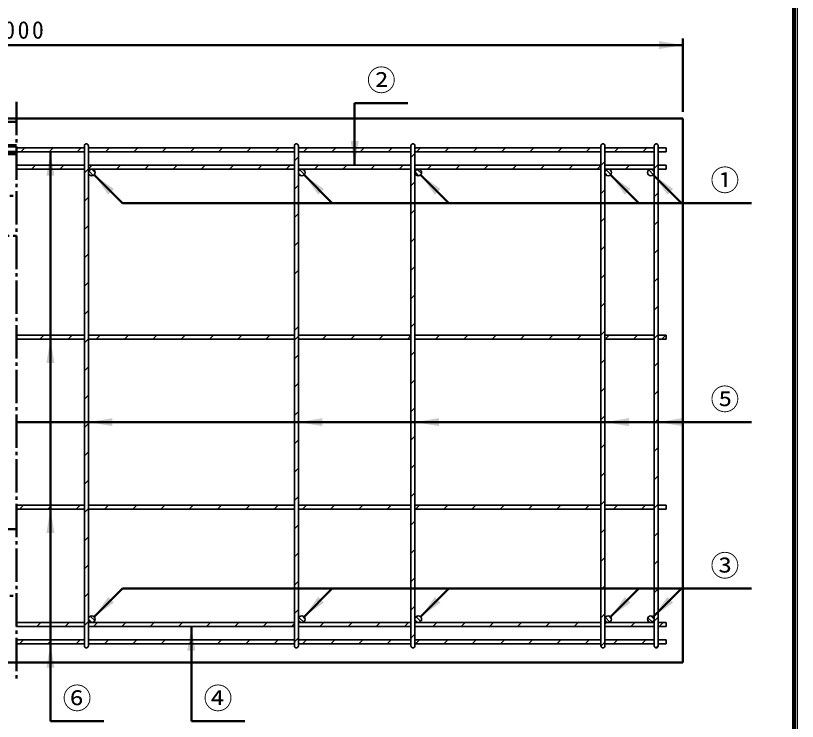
# Model space of a CAD drawing. Units: millimetres, scale not verified. Extents: x 100 to 4105, y 100 to 2870.
# Drawn here: x 2932 to 4105, y 779 to 1837 of the extents above; entities that cross this region are included whole.
import ezdxf
from ezdxf.enums import TextEntityAlignment as Align

# ---------------------------------------------------------------- set-up
doc = ezdxf.new("R2010")
doc.units = ezdxf.units.MM
doc.header["$LTSCALE"] = 5
doc.linetypes.add('USER1', pattern=[2.2, 1, -1.2])
doc.linetypes.add('USER2', pattern=[13.4, 10, -1.2, 1, -1.2])
doc.layers.add('V-nasSTD', color=7, linetype='Continuous', lineweight=35)
doc.styles.add('ＭＳ ゴシック', font='')
doc.styles.get('ＭＳ ゴシック').set_extended_font_data('MS Gothic')

msp = doc.modelspace()

# ---------------------------------------------------------------- hatches: boundary and pattern name
at = {"layer": 'V-nasSTD'}
for points in [[(3897.262, 1787.08), (3933.262, 1793.08), (3897.262, 1799.08)], [(3446.762, 1649.035), (3440.762, 1613.035), (3434.762, 1649.035)], [(2990.262, 1597.08), (2984.262, 1633.08), (2978.262, 1597.08)], [(3071.011, 1568.801), (3049.798, 1598.499), (3079.496, 1577.286)], [(3386.011, 1568.801), (3364.798, 1598.499), (3394.496, 1577.286)], [(3561.011, 1568.801), (3539.798, 1598.499), (3569.496, 1577.286)], [(3846.011, 1568.801), (3824.798, 1598.499), (3854.496, 1577.286)], [(3910.011, 1568.801), (3888.798, 1598.499), (3918.496, 1577.286)], [(2990.262, 1316.08), (2984.262, 1352.08), (2978.262, 1316.08)], [(3077.262, 1233.58), (3041.262, 1227.58), (3077.262, 1221.58)], [(3392.262, 1233.58), (3356.262, 1227.58), (3392.262, 1221.58)], [(3567.262, 1233.58), (3531.262, 1227.58), (3567.262, 1221.58)], [(3852.262, 1233.58), (3816.262, 1227.58), (3852.262, 1221.58)], [(3932.262, 1233.58), (3896.262, 1227.58), (3932.262, 1221.58)], [(2990.262, 1061.08), (2984.262, 1097.08), (2978.262, 1061.08)], [(3071.011, 965.274), (3049.798, 935.576), (3079.496, 956.789)], [(3386.011, 965.274), (3364.798, 935.576), (3394.496, 956.789)], [(3561.011, 965.274), (3539.798, 935.576), (3569.496, 956.789)], [(3846.011, 965.274), (3824.798, 935.576), (3854.496, 956.789)], [(3910.011, 965.274), (3888.798, 935.576), (3918.496, 956.789)], [(3201.762, 885.04), (3195.762, 921.04), (3189.762, 885.04)], [(2990.262, 859.08), (2984.262, 895.08), (2978.262, 859.08)]]:
    msp.add_hatch(color=256, dxfattribs=at).paths.add_polyline_path(points)

# ---------------------------------------------------------------- linework, layer by layer
at = {"layer": 'V-nasSTD', "lineweight": 100}
msp.add_line((4100, 105), (4100, 2865), dxfattribs=at)
at = {"layer": 'V-nasSTD', "lineweight": 50}
for p, q in [((3933.262, 1693.08), (3933.262, 1803.08)), ((1933.262, 1793.08), (3933.262, 1793.08)), ((3440.762, 1706.082), (3440.762, 1613.035)), ((3440.762, 1706.082), (3520.762, 1706.082)), ((1941.262, 1683.08), (3933.262, 1683.08)), ((1941.262, 1678.08), (2933.262, 1678.08)), ((3933.262, 1683.08), (3933.262, 867.08)), ((1933.262, 1643.095), (2933.262, 1643.095)), ((1933.262, 1641.08), (2933.262, 1641.08)), ((1933.262, 1633.08), (2933.262, 1633.08)), ((2984.262, 779.08), (2984.262, 1633.08)), ((1933.262, 1629.722), (2933.262, 1629.722)), ((3092.224, 1556.073), (3049.798, 1598.499)), ((3407.224, 1556.073), (3364.798, 1598.499)), ((3582.224, 1556.073), (3539.798, 1598.499)), ((3867.224, 1556.073), (3824.798, 1598.499)), ((3931.224, 1556.073), (3888.798, 1598.499)), ((4036.262, 1556.073), (3092.224, 1556.073)), ((4036.262, 1227.58), (2933.262, 1227.58)), ((2053.262, 1067.08), (2933.262, 1067.08)), ((3092.224, 978.002), (3049.798, 935.576)), ((4036.262, 978.002), (3092.224, 978.002)), ((3407.224, 978.002), (3364.798, 935.576)), ((3582.224, 978.002), (3539.798, 935.576)), ((3867.224, 978.002), (3824.798, 935.576)), ((3931.224, 978.002), (3888.798, 935.576)), ((3195.762, 779.08), (3195.762, 921.04)), ((1933.262, 867.08), (3933.262, 867.08)), ((2984.262, 779.08), (3064.262, 779.08)), ((3195.762, 779.08), (3275.762, 779.08))]:
    msp.add_line(p, q, dxfattribs=at)
at = {"layer": 'V-nasSTD', "linetype": 'USER2', "lineweight": 50}
msp.add_line((2933.262, 1708.08), (2933.262, 842.08), dxfattribs=at)
at = {"layer": 'V-nasSTD'}
for p, q in [((3035.262, 892.08), (3035.262, 1642.08)), ((3041.262, 1642.08), (3041.262, 892.08)), ((3350.262, 892.08), (3350.262, 1642.08)), ((3356.262, 1642.08), (3356.262, 892.08)), ((3525.262, 892.08), (3525.262, 1642.08)), ((3531.262, 1642.08), (3531.262, 892.08)), ((3810.262, 892.08), (3810.262, 1642.08)), ((3816.262, 1642.08), (3816.262, 892.08)), ((3890.262, 892.08), (3890.262, 1642.08)), ((3896.262, 1642.08), (3896.262, 892.08)), ((2933.262, 1639.08), (3035.262, 1639.08)), ((2933.262, 1633.08), (3035.262, 1633.08)), ((2939.737, 1633.08), (2945.737, 1639.08)), ((2982.163, 1633.08), (2988.163, 1639.08)), ((3024.589, 1633.08), (3030.589, 1639.08)), ((3041.262, 1639.08), (3350.262, 1639.08)), ((3041.262, 1633.08), (3350.262, 1633.08)), ((3067.016, 1633.08), (3070.12, 1636.184)), ((3073.016, 1639.08), (3070.12, 1636.184)), ((3109.442, 1633.08), (3115.442, 1639.08)), ((3151.869, 1633.08), (3157.869, 1639.08)), ((3194.295, 1633.08), (3200.295, 1639.08)), ((3236.722, 1633.08), (3242.722, 1639.08)), ((3279.148, 1633.08), (3285.148, 1639.08)), ((3321.574, 1633.08), (3327.574, 1639.08)), ((3356.262, 1639.08), (3525.262, 1639.08)), ((3356.262, 1633.08), (3525.262, 1633.08)), ((3364.001, 1633.08), (3370.001, 1639.08)), ((3406.427, 1633.08), (3412.427, 1639.08)), ((3448.854, 1633.08), (3454.854, 1639.08)), ((3491.28, 1633.08), (3497.28, 1639.08)), ((3531.262, 1630.636), (3525.262, 1624.636)), ((3531.262, 1639.08), (3810.262, 1639.08)), ((3531.262, 1633.08), (3810.262, 1633.08)), ((3539.706, 1639.08), (3533.706, 1633.08)), ((3582.133, 1639.08), (3576.133, 1633.08)), ((3624.559, 1639.08), (3618.559, 1633.08)), ((3666.986, 1639.08), (3660.986, 1633.08)), ((3703.412, 1633.08), (3709.412, 1639.08)), ((3745.838, 1633.08), (3751.838, 1639.08)), ((3788.265, 1633.08), (3794.265, 1639.08)), ((3816.262, 1639.08), (3890.262, 1639.08)), ((3816.262, 1633.08), (3890.262, 1633.08)), ((3830.691, 1633.08), (3836.691, 1639.08)), ((3873.118, 1633.08), (3879.118, 1639.08)), ((3896.262, 1639.08), (3908.262, 1639.08)), ((3896.262, 1633.08), (3908.262, 1633.08)), ((3908.262, 1639.08), (3908.262, 1633.08)), ((3356.262, 1625.342), (3350.262, 1619.342)), ((3816.262, 1618.651), (3810.262, 1612.651)), ((2933.262, 1613.035), (3035.262, 1613.035)), ((2933.262, 1607.035), (3035.262, 1607.035)), ((2956.118, 1607.035), (2962.118, 1613.035)), ((2998.544, 1607.035), (3004.544, 1613.035)), ((3041.262, 1607.327), (3035.262, 1601.327)), ((3041.262, 1613.035), (3350.262, 1613.035)), ((3046.97, 1613.035), (3041.262, 1607.327)), ((3041.262, 1607.035), (3350.262, 1607.035)), ((3046.361, 1607.034), (3051.262, 1602.133)), ((3089.397, 1613.035), (3083.397, 1607.035)), ((3125.823, 1607.035), (3131.823, 1613.035)), ((3168.25, 1607.035), (3174.25, 1613.035)), ((3210.676, 1607.035), (3216.676, 1613.035)), ((3253.102, 1607.035), (3259.102, 1613.035)), ((3295.529, 1607.035), (3298.801, 1610.307)), ((3301.529, 1613.035), (3298.801, 1610.307)), ((3337.955, 1607.035), (3343.955, 1613.035)), ((3356.262, 1613.035), (3525.262, 1613.035)), ((3356.262, 1607.035), (3525.262, 1607.035)), ((3380.382, 1607.035), (3386.382, 1613.035)), ((3422.808, 1607.035), (3428.808, 1613.035)), ((3465.234, 1607.035), (3471.234, 1613.035)), ((3507.661, 1607.035), (3513.661, 1613.035)), ((3531.262, 1613.035), (3810.262, 1613.035)), ((3531.262, 1607.035), (3810.262, 1607.035)), ((3550.087, 1607.035), (3556.087, 1613.035)), ((3598.514, 1613.035), (3592.514, 1607.035)), ((3640.94, 1613.035), (3634.94, 1607.035)), ((3677.366, 1607.035), (3683.366, 1613.035)), ((3719.793, 1607.035), (3725.793, 1613.035)), ((3762.219, 1607.035), (3768.219, 1613.035)), ((3804.646, 1607.035), (3810.262, 1612.651)), ((3816.262, 1613.035), (3890.262, 1613.035)), ((3816.262, 1607.035), (3890.262, 1607.035)), ((3847.072, 1607.035), (3853.072, 1613.035)), ((3889.498, 1607.035), (3890.262, 1607.799)), ((3896.262, 1613.799), (3890.262, 1607.799)), ((3896.262, 1613.08), (3908.262, 1613.08)), ((3896.262, 1607.08), (3908.262, 1607.08)), ((3908.262, 1613.08), (3908.262, 1607.08)), ((3041.881, 1604.443), (3048.671, 1597.653)), ((3356.351, 1601.1), (3360.328, 1597.123)), ((3358.393, 1606.129), (3365.357, 1599.165)), ((3531.336, 1602.891), (3537.119, 1597.108)), ((3534.562, 1606.736), (3540.964, 1600.334)), ((3816.474, 1600.596), (3819.824, 1597.246)), ((3818.174, 1605.967), (3825.195, 1598.946)), ((3880.684, 1600.025), (3883.253, 1597.456)), ((3881.977, 1605.803), (3889.031, 1598.749)), ((3531.262, 1588.21), (3525.262, 1582.21)), ((3356.262, 1582.915), (3350.262, 1576.915)), ((3816.262, 1576.225), (3810.262, 1570.225)), ((3041.262, 1564.9), (3035.262, 1558.9)), ((3896.262, 1571.372), (3890.262, 1565.372)), ((3356.262, 1540.489), (3350.262, 1534.489)), ((3531.262, 1545.783), (3525.262, 1539.783)), ((3816.262, 1533.799), (3810.262, 1527.799)), ((3896.262, 1528.946), (3890.262, 1522.946)), ((3041.262, 1522.474), (3035.262, 1516.474)), ((3531.262, 1503.357), (3525.262, 1497.357)), ((3356.262, 1498.063), (3350.262, 1492.063)), ((3816.262, 1491.372), (3810.262, 1485.372)), ((3041.262, 1480.047), (3035.262, 1474.047)), ((3896.262, 1486.519), (3890.262, 1480.519)), ((3356.262, 1455.636), (3350.262, 1449.636)), ((3531.262, 1460.931), (3525.262, 1454.931)), ((3816.262, 1448.946), (3810.262, 1442.946)), ((3896.262, 1444.093), (3890.262, 1438.093)), ((3041.262, 1437.621), (3035.262, 1431.621)), ((3531.262, 1418.504), (3525.262, 1412.504)), ((3816.262, 1406.519), (3810.262, 1400.519)), ((3896.262, 1401.666), (3890.262, 1395.666)), ((3041.262, 1395.195), (3035.262, 1389.195)), ((3531.262, 1376.078), (3525.262, 1370.078)), ((3356.262, 1370.783), (3350.262, 1364.783)), ((3816.262, 1364.093), (3810.262, 1358.093)), ((2933.262, 1358.08), (3035.262, 1358.08)), ((2933.262, 1352.08), (3035.262, 1352.08)), ((2968.295, 1352.08), (2974.295, 1358.08)), ((3010.722, 1352.08), (3016.722, 1358.08)), ((3041.262, 1352.768), (3035.262, 1346.768)), ((3041.262, 1358.08), (3350.262, 1358.08)), ((3041.262, 1352.08), (3350.262, 1352.08)), ((3059.148, 1358.08), (3053.148, 1352.08)), ((3095.574, 1352.08), (3101.574, 1358.08)), ((3138.001, 1352.08), (3144.001, 1358.08)), ((3180.427, 1352.08), (3186.427, 1358.08)), ((3222.854, 1352.08), (3228.854, 1358.08)), ((3265.28, 1352.08), (3271.28, 1358.08)), ((3307.706, 1352.08), (3313.706, 1358.08)), ((3350.133, 1352.08), (3350.262, 1352.21)), ((3356.262, 1356.602), (3350.262, 1350.602)), ((3356.262, 1358.08), (3525.262, 1358.08)), ((3356.262, 1352.08), (3525.262, 1352.08)), ((3392.559, 1352.08), (3398.559, 1358.08)), ((3434.986, 1352.08), (3440.986, 1358.08)), ((3477.412, 1352.08), (3483.412, 1358.08)), ((3519.838, 1352.08), (3525.262, 1357.504)), ((3531.262, 1358.08), (3810.262, 1358.08)), ((3531.262, 1352.08), (3810.262, 1352.08)), ((3562.265, 1352.08), (3568.265, 1358.08)), ((3604.691, 1352.08), (3610.691, 1358.08)), ((3647.118, 1352.08), (3653.118, 1358.08)), ((3689.544, 1352.08), (3695.544, 1358.08)), ((3731.97, 1352.08), (3737.97, 1358.08)), ((3774.397, 1352.08), (3780.397, 1358.08)), ((3816.262, 1358.08), (3890.262, 1358.08)), ((3816.262, 1352.08), (3890.262, 1352.08)), ((3816.823, 1352.08), (3822.823, 1358.08)), ((3859.25, 1352.08), (3865.25, 1358.08)), ((3896.262, 1359.24), (3890.262, 1353.24)), ((3896.262, 1358.08), (3908.262, 1358.08)), ((3896.262, 1352.08), (3908.262, 1352.08)), ((3901.676, 1352.08), (3907.676, 1358.08)), ((3908.262, 1358.08), (3908.262, 1352.08)), ((3356.262, 1328.357), (3350.262, 1322.357)), ((3531.262, 1333.651), (3525.262, 1327.651)), ((3816.262, 1321.666), (3810.262, 1315.666)), ((3896.262, 1316.814), (3890.262, 1310.814)), ((3041.262, 1310.342), (3035.262, 1304.342)), ((3531.262, 1291.225), (3525.262, 1285.225)), ((3356.262, 1285.931), (3350.262, 1279.931)), ((3816.262, 1279.24), (3810.262, 1273.24)), ((3041.262, 1267.915), (3035.262, 1261.915)), ((3896.262, 1274.387), (3890.262, 1268.387)), ((3356.262, 1243.504), (3350.262, 1237.504)), ((3531.262, 1248.799), (3525.262, 1242.799)), ((3816.262, 1236.814), (3810.262, 1230.814)), ((3896.262, 1231.961), (3890.262, 1225.961)), ((3041.262, 1225.489), (3035.262, 1219.489)), ((3356.262, 1201.078), (3350.262, 1195.078)), ((3531.262, 1206.372), (3525.262, 1200.372)), ((3816.262, 1194.387), (3810.262, 1188.387)), ((3896.262, 1189.534), (3890.262, 1183.534)), ((3041.262, 1183.063), (3035.262, 1177.063)), ((3531.262, 1163.946), (3525.262, 1157.946)), ((3356.262, 1158.651), (3350.262, 1152.651)), ((3816.262, 1151.961), (3810.262, 1145.961)), ((3041.262, 1140.636), (3035.262, 1134.636)), ((3896.262, 1147.108), (3890.262, 1141.108)), ((3356.262, 1116.225), (3350.262, 1110.225)), ((3531.262, 1121.519), (3525.262, 1115.519)), ((2933.262, 1103.08), (3035.262, 1103.08)), ((2938.001, 1097.08), (2944.001, 1103.08)), ((2980.427, 1097.08), (2986.427, 1103.08)), ((3022.854, 1097.08), (3028.854, 1103.08)), ((3041.262, 1103.08), (3350.262, 1103.08)), ((3065.28, 1097.08), (3071.28, 1103.08)), ((3107.706, 1097.08), (3113.706, 1103.08)), ((3150.133, 1097.08), (3156.133, 1103.08)), ((3192.559, 1097.08), (3198.559, 1103.08)), ((3234.986, 1097.08), (3240.986, 1103.08)), ((3277.412, 1097.08), (3283.412, 1103.08)), ((3319.838, 1097.08), (3325.838, 1103.08)), ((3356.262, 1103.08), (3525.262, 1103.08)), ((3362.265, 1097.08), (3368.265, 1103.08)), ((3404.691, 1097.08), (3410.691, 1103.08)), ((3447.118, 1097.08), (3453.118, 1103.08)), ((3489.544, 1097.08), (3495.544, 1103.08)), ((3531.262, 1103.08), (3810.262, 1103.08)), ((3531.97, 1097.08), (3537.97, 1103.08)), ((3574.397, 1097.08), (3580.397, 1103.08)), ((3616.823, 1097.08), (3622.823, 1103.08)), ((3659.25, 1097.08), (3665.25, 1103.08)), ((3701.676, 1097.08), (3707.676, 1103.08)), ((3744.102, 1097.08), (3750.102, 1103.08)), ((3786.529, 1097.08), (3792.529, 1103.08)), ((3816.262, 1109.534), (3810.262, 1103.534)), ((3816.262, 1103.08), (3890.262, 1103.08)), ((3828.955, 1097.08), (3834.955, 1103.08)), ((3871.382, 1097.08), (3877.382, 1103.08)), ((3896.262, 1104.682), (3890.262, 1098.682)), ((3896.262, 1103.08), (3908.262, 1103.08)), ((3908.262, 1103.08), (3908.262, 1097.08)), ((2933.262, 1097.08), (3035.262, 1097.08)), ((3041.262, 1098.21), (3035.262, 1092.21)), ((3041.262, 1097.08), (3350.262, 1097.08)), ((3356.262, 1097.08), (3525.262, 1097.08)), ((3531.262, 1097.08), (3810.262, 1097.08)), ((3816.262, 1097.08), (3890.262, 1097.08)), ((3896.262, 1097.08), (3908.262, 1097.08)), ((3531.262, 1079.093), (3525.262, 1073.093)), ((3356.262, 1073.799), (3350.262, 1067.799)), ((3041.262, 1055.783), (3035.262, 1049.783)), ((3816.262, 1067.108), (3810.262, 1061.108)), ((3896.262, 1062.255), (3890.262, 1056.255)), ((3531.262, 1036.666), (3525.262, 1030.666)), ((3356.262, 1031.372), (3350.262, 1025.372)), ((3816.262, 1024.682), (3810.262, 1018.682)), ((3041.262, 1013.357), (3035.262, 1007.357)), ((3896.262, 1019.829), (3890.262, 1013.829)), ((3356.262, 988.946), (3350.262, 982.946)), ((3531.262, 994.24), (3525.262, 988.24)), ((3816.262, 982.255), (3810.262, 976.255)), ((3896.262, 977.402), (3890.262, 971.402)), ((3041.262, 970.931), (3035.262, 964.931)), ((3531.262, 951.814), (3525.262, 945.814)), ((3356.262, 946.519), (3350.262, 940.519)), ((3816.262, 939.829), (3810.262, 933.829)), ((2933.262, 927.04), (3035.262, 927.04)), ((2964.093, 921.04), (2970.093, 927.04)), ((3006.519, 921.04), (3012.519, 927.04)), ((3041.262, 928.504), (3035.262, 922.504)), ((3041.262, 927.04), (3350.262, 927.04)), ((3041.269, 932.298), (3046.52, 927.047)), ((3044.093, 936.545), (3050.767, 929.871)), ((3054.946, 927.04), (3048.946, 921.04)), ((3097.372, 927.04), (3091.372, 921.04)), ((3133.799, 921.04), (3139.799, 927.04)), ((3176.225, 921.04), (3182.225, 927.04)), ((3218.651, 921.04), (3224.651, 927.04)), ((3261.078, 921.04), (3267.078, 927.04)), ((3303.504, 921.04), (3309.504, 927.04)), ((3356.262, 927.04), (3525.262, 927.04)), ((3357.043, 934.722), (3363.944, 927.82)), ((3361.828, 937.008), (3366.23, 932.605)), ((3388.357, 921.04), (3394.357, 927.04)), ((3430.784, 921.04), (3436.784, 927.04)), ((3473.21, 921.04), (3479.21, 927.04)), ((3515.636, 921.04), (3521.636, 927.04)), ((3531.262, 927.04), (3810.262, 927.04)), ((3531.935, 929.535), (3533.757, 927.713)), ((3532.848, 935.693), (3539.915, 928.626)), ((3558.063, 921.04), (3564.063, 927.04)), ((3600.489, 921.04), (3606.489, 927.04)), ((3642.916, 921.04), (3648.916, 927.04)), ((3685.342, 921.04), (3691.342, 927.04)), ((3727.768, 921.04), (3733.768, 927.04)), ((3770.195, 921.04), (3776.195, 927.04)), ((3816.262, 927.04), (3890.262, 927.04)), ((3816.262, 924.682), (3818.621, 927.04)), ((3816.9, 934.484), (3823.706, 927.678)), ((3821.417, 937.038), (3826.26, 932.195)), ((3855.048, 921.04), (3861.048, 927.04)), ((3880.776, 934.248), (3887.47, 927.554)), ((3885.059, 937.036), (3890.258, 931.837)), ((3896.262, 934.976), (3890.262, 928.976)), ((3896.262, 927.08), (3908.262, 927.08)), ((3897.514, 921.08), (3903.514, 927.08)), ((3908.262, 927.08), (3908.262, 921.08)), ((2933.262, 921.04), (3035.262, 921.04)), ((3041.262, 921.04), (3350.262, 921.04)), ((3345.931, 921.04), (3350.262, 925.372)), ((3356.262, 921.04), (3525.262, 921.04)), ((3531.262, 921.04), (3810.262, 921.04)), ((3816.262, 921.04), (3890.262, 921.04)), ((3896.262, 921.08), (3908.262, 921.08)), ((3356.262, 904.093), (3350.262, 898.093)), ((3531.262, 909.387), (3525.262, 903.387)), ((2933.262, 901.08), (3035.262, 901.08)), ((2933.262, 895.08), (3035.262, 895.08)), ((2938.133, 895.08), (2944.133, 901.08)), ((2980.559, 895.08), (2986.559, 901.08)), ((3022.986, 895.08), (3028.986, 901.08)), ((3041.262, 901.08), (3350.262, 901.08)), ((3041.262, 895.08), (3350.262, 895.08)), ((3071.412, 901.08), (3065.412, 895.08)), ((3107.838, 895.08), (3113.838, 901.08)), ((3150.265, 895.08), (3156.265, 901.08)), ((3192.691, 895.08), (3198.691, 901.08)), ((3235.118, 895.08), (3241.118, 901.08)), ((3277.544, 895.08), (3283.544, 901.08)), ((3319.97, 895.08), (3325.97, 901.08)), ((3356.262, 901.08), (3525.262, 901.08)), ((3356.262, 895.08), (3525.262, 895.08)), ((3362.397, 895.08), (3368.397, 901.08)), ((3404.823, 895.08), (3410.823, 901.08)), ((3447.25, 895.08), (3453.25, 901.08)), ((3489.676, 895.08), (3495.676, 901.08)), ((3531.262, 901.08), (3810.262, 901.08)), ((3531.262, 895.08), (3810.262, 895.08)), ((3532.102, 895.08), (3538.102, 901.08)), ((3574.529, 895.08), (3580.529, 901.08)), ((3616.955, 895.08), (3622.955, 901.08)), ((3659.382, 895.08), (3665.382, 901.08)), ((3701.808, 895.08), (3707.808, 901.08)), ((3744.234, 895.08), (3750.234, 901.08)), ((3786.661, 895.08), (3792.661, 901.08)), ((3816.262, 897.402), (3810.262, 891.402)), ((3816.262, 901.08), (3890.262, 901.08)), ((3816.262, 895.08), (3890.262, 895.08)), ((3829.087, 895.08), (3835.087, 901.08)), ((3871.514, 895.08), (3877.514, 901.08)), ((3896.262, 892.55), (3892.825, 889.112)), ((3896.262, 901.08), (3908.262, 901.08)), ((3896.262, 895.08), (3908.262, 895.08)), ((3908.262, 901.08), (3908.262, 895.08))]:
    msp.add_line(p, q, dxfattribs=at)
at = {"layer": 'V-nasSTD', "linetype": 'USER1', "lineweight": 50}
for p, q in [((1933.262, 1567.08), (2933.262, 1567.08)), ((2933.262, 1507.08), (1933.262, 1507.08)), ((1933.262, 967.08), (2933.262, 967.08))]:
    msp.add_line(p, q, dxfattribs=at)
at = {"layer": 'V-nasSTD', "lineweight": 13}
msp.add_lwpolyline([(100, 100), (100, 2870), (4105, 2870), (4105, 100)], close=True, dxfattribs=at)
at = {"layer": 'V-nasSTD'}
for centre in [(3046.262, 1602.035), (3361.262, 1602.035), (3536.262, 1602.035), (3821.262, 1602.035), (3885.262, 1602.035), (3046.262, 932.04), (3361.262, 932.04), (3536.262, 932.04), (3821.262, 932.04), (3885.262, 932.04)]:
    msp.add_circle(centre, 5, dxfattribs=at)
for centre, radius, start, end in [((3038.262, 1642.08), 3, 0, 180), ((3353.262, 1642.08), 3, 0, 180), ((3528.262, 1642.08), 3, 0, 180), ((3813.262, 1642.08), 3, 0, 180), ((3893.262, 1642.08), 3, 0, 180), ((3046.262, 1602.035), 5, 90, 180), ((3046.262, 1602.035), 5, 180, 90), ((3361.262, 1602.035), 5, 90, 180), ((3361.262, 1602.035), 5, 180, 90), ((3536.262, 1602.035), 5, 90, 180), ((3536.262, 1602.035), 5, 180, 90), ((3821.262, 1602.035), 5, 90, 180), ((3821.262, 1602.035), 5, 180, 90), ((3885.262, 1602.035), 5, 90, 0), ((3885.262, 1602.035), 5, 0, 90), ((3046.262, 932.04), 5, 270, 180), ((3046.262, 932.04), 5, 180, 270), ((3361.262, 932.04), 5, 270, 180), ((3361.262, 932.04), 5, 180, 270), ((3536.262, 932.04), 5, 270, 180), ((3536.262, 932.04), 5, 180, 270), ((3821.262, 932.04), 5, 270, 180), ((3821.262, 932.04), 5, 180, 242.15429), ((3821.262, 932.04), 5, 242.15429, 270), ((3885.262, 932.04), 5, 0, 270), ((3885.262, 932.04), 5, 270, 0), ((3038.262, 892.08), 3, 180, 0), ((3353.262, 892.08), 3, 180, 0), ((3528.262, 892.08), 3, 180, 0), ((3813.262, 892.08), 3, 180, 0), ((3893.262, 892.08), 3, 180, 0)]:
    msp.add_arc(centre, radius, start, end, dxfattribs=at)

# ---------------------------------------------------------------- texts
at = {"layer": 'V-nasSTD', "style": 'ＭＳ ゴシック'}
for s, p in [('②', (3459.162, 1756.282)), ('①', (3974.662, 1606.273)), ('⑤', (3974.662, 1277.78)), ('③', (3974.662, 1028.202)), ('⑥', (3002.662, 829.28)), ('④', (3214.162, 829.28))]:
    msp.add_text(s, height=31.67, dxfattribs=at).set_placement(p, align=Align.TOP_LEFT)
at = {"layer": 'V-nasSTD', "insert": (2891.862, 1829.08), "char_height": 26.39, "attachment_point": 1, "style": 'ＭＳ ゴシック'}
msp.add_mtext('\\T1.2;2000', dxfattribs=at)

doc.saveas('drawing.dxf')
